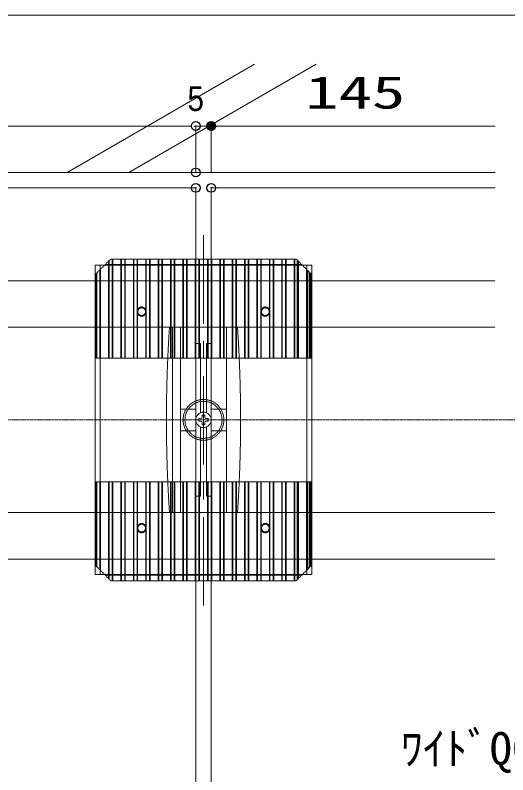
# Model space of a CAD drawing. Units: millimetres, scale not verified. Extents: x -12715 to 12220, y -3398 to 4210.
# Drawn here: x -3621.6 to -3462.3, y 3350.2 to 3595.8 of the extents above; entities that cross this region are included whole.
import ezdxf
from ezdxf.enums import TextEntityAlignment as Align

# ---------------------------------------------------------------- set-up
doc = ezdxf.new("R2010")
doc.units = ezdxf.units.MM
doc.header["$LTSCALE"] = 5.7
doc.header["$PDMODE"] = 32
doc.header["$PDSIZE"] = 2.85
doc.linetypes.add('CHAIN1', pattern=[8, 5, -1, 1, -1])
doc.linetypes.add('DASHED1', pattern=[1.8, 1.2, -0.6])
for name, color, linetype, lineweight in [('0-0_図枠', 7, 'Continuous', 9), ('0-1_デッキ', 7, 'Continuous', 9), ('0-2_文字', 4, 'Continuous', 9), ('0-3_寸法', 7, 'Continuous', 9), ('0-4_一般', 4, 'Continuous', 9), ('0-5_根太', 4, 'Continuous', 9), ('0-7_0', 7, 'Continuous', 9), ('0-A_WQCS', 4, 'Continuous', 9), ('0-B_束', 4, 'Continuous', 9)]:
    doc.layers.add(name, color=color, linetype=linetype, lineweight=lineweight)
doc.layers.add('0-8_DEFPOINTS', color=7, linetype='Continuous')
doc.styles.add('Osaka', font='')
doc.styles.add('ＭＳ ゴシック', font='')
doc.styles.get('Osaka').set_extended_font_data('Osaka')
doc.styles.get('ＭＳ ゴシック').set_extended_font_data('MS Gothic')

# ---------------------------------------------------------------- blocks, each defined once
blk = doc.blocks.new('_DOT')
at = {"layer": '0-7_0'}
for p, q in [((-20, 0), (-40, 0)), ((-10, 0), (10, 0))]:
    blk.add_line(p, q, dxfattribs=at)
blk = doc.blocks.new('グループ-222-1')
at = {"layer": '0-5_根太', "linetype": 'DASHED1'}
for p, q in [((-158832.2, 23598.7), (-149356.7, 23598.7)), ((-158832.2, 22998.7), (-149356.7, 22998.7)), ((-158832.2, 20598.7), (-149356.7, 20598.7)), ((-158832.2, 19998.7), (-149356.7, 19998.7))]:
    blk.add_line(p, q, dxfattribs=at)
at = {"layer": '0-5_根太', "linetype": 'CHAIN1'}
blk.add_line((-159793.2, 21798.7), (-125793.2, 21798.7), dxfattribs=at)
blk = doc.blocks.new('グループ-321-1')
at = {"layer": '0-A_WQCS'}
blk.add_line((16, -39.2), (16, -62.5), dxfattribs=at)
for points in [[(-39.2, -16), (-62.5, -16), (-62.5, 16), (-39.2, 16)], [(-16, 39.3), (-16, 62.5), (16, 62.5), (16, 39.3)], [(39.2, 16), (62.5, 16), (62.5, -16), (39.2, -16)], [(16, -62.5), (-16, -62.5), (-16, -39.2)]]:
    blk.add_lwpolyline(points, dxfattribs=at)
blk.add_circle((0, 0), 100, dxfattribs=at)
for centre, start, end in [((-39.2, 39.3), 270, 0), ((39.2, 39.3), 180, 270), ((-39.2, -39.2), 0, 90), ((39.2, -39.2), 90, 180)]:
    blk.add_arc(centre, 23.2, start, end, dxfattribs=at)
blk = doc.blocks.new('グループ-322-1')
at = {"layer": '0-A_WQCS'}
blk.add_blockref('グループ-321-1', (0, 0), dxfattribs=at)
blk = doc.blocks.new('グループ-323-1')
at = {"layer": '0-A_WQCS', "linetype": 'DASHED1'}
for p, q in [((440, 1200), (-440, 1200)), ((-400, 1193.3), (-400, -1193.3)), ((-299.7, 1200), (-299.7, -1200)), ((-99.7, 1200), (-99.7, 29.8)), ((99.7, 29.8), (99.7, 1200)), ((299.7, -1200), (299.7, 1200)), ((-99.7, 988.4), (-40, 988.4)), ((-40, 96), (-40, 988.4)), ((40, 988.4), (40, 96)), ((40, 988.4), (99.7, 988.4)), ((-99.7, 140), (-299.7, 140)), ((99.7, 140), (299.7, 140)), ((-99.7, -29.8), (-99.7, -1200)), ((-40, -988.4), (-40, -96)), ((40, -96), (40, -988.4)), ((99.7, -1200), (99.7, -29.8)), ((-99.7, -140), (-299.7, -140)), ((99.7, -140), (299.7, -140)), ((-40, -988.4), (-99.7, -988.4)), ((99.7, -988.4), (40, -988.4)), ((440, -1200), (-440, -1200))]:
    blk.add_line(p, q, dxfattribs=at)
at = {"layer": '0-A_WQCS'}
for p, q in [((-99.7, 1200), (100.3, 1200)), ((100.3, -1200), (-99.7, -1200))]:
    blk.add_line(p, q, dxfattribs=at)
at = {"layer": '0-A_WQCS', "linetype": 'DASHED1'}
for centre, start, end in [((17540, 0), 176.1817, 183.8183), ((-17540, 0), 0, 3.8183), ((-17540, 0), 356.1817, 0)]:
    blk.add_arc(centre, 18020, start, end, dxfattribs=at)
at = {"layer": '0-A_WQCS'}
blk.add_blockref('グループ-322-1', (0, 0), dxfattribs=at)
blk = doc.blocks.new('グループ-324-1')
at = {"layer": '0-A_WQCS'}
blk.add_blockref('グループ-323-1', (0, 0), dxfattribs=at)
blk = doc.blocks.new('WQCS2016平')
at = {"layer": '0-A_WQCS'}
blk.add_blockref('グループ-324-1', (0, 0), dxfattribs=at)
blk = doc.blocks.new('グループ-526-1')
at = {"layer": '0-B_束', "linetype": 'DASHED1'}
for p, q in [((-154532.2, 20998.7), (-151732.2, 20998.7)), ((-154532.2, 19918.7), (-154532.2, 20998.7)), ((-154520.2, 20998.7), (-154520.2, 19906.7)), ((-154512.2, 20998.7), (-154512.2, 19898.7)), ((-154472.2, 19858.7), (-154472.2, 20998.7)), ((-154464.2, 19850.7), (-154464.2, 20998.7)), ((-154360.2, 19746.7), (-154360.2, 20998.7)), ((-154352.2, 20998.7), (-154352.2, 19738.7)), ((-154312.2, 19718.7), (-154312.2, 20998.7)), ((-154304.2, 19718.7), (-154304.2, 20998.7)), ((-154200.2, 19718.7), (-154200.2, 20998.7)), ((-154192.2, 19718.7), (-154192.2, 20998.7)), ((-154152.2, 19718.7), (-154152.2, 20998.7)), ((-154144.2, 19718.7), (-154144.2, 20998.7)), ((-154040.2, 19718.7), (-154040.2, 20998.7)), ((-154032.2, 19718.7), (-154032.2, 20998.7)), ((-153992.2, 19718.7), (-153992.2, 20998.7)), ((-153984.2, 19718.7), (-153984.2, 20998.7)), ((-153880.2, 19718.7), (-153880.2, 20998.7)), ((-153872.2, 19718.7), (-153872.2, 20998.7)), ((-153832.2, 19718.7), (-153832.2, 20998.7)), ((-153824.2, 19718.7), (-153824.2, 20998.7)), ((-153720.2, 19718.7), (-153720.2, 20998.7)), ((-153712.2, 19718.7), (-153712.2, 20998.7)), ((-153672.2, 19718.7), (-153672.2, 20998.7)), ((-153664.2, 19718.7), (-153664.2, 20998.7)), ((-153560.2, 19718.7), (-153560.2, 20998.7)), ((-153552.2, 20998.7), (-153552.2, 19718.7)), ((-153512.2, 19718.7), (-153512.2, 20998.7)), ((-153504.2, 19718.7), (-153504.2, 20998.7)), ((-153400.2, 19718.7), (-153400.2, 20998.7)), ((-153392.2, 19718.7), (-153392.2, 20998.7)), ((-153352.2, 19718.7), (-153352.2, 20998.7)), ((-153344.2, 19718.7), (-153344.2, 20998.7)), ((-153240.2, 19718.7), (-153240.2, 20998.7)), ((-153232.2, 19718.7), (-153232.2, 20998.7)), ((-153192.2, 19718.7), (-153192.2, 20998.7)), ((-153184.2, 19718.7), (-153184.2, 20998.7)), ((-153080.2, 19718.7), (-153080.2, 20998.7)), ((-153072.2, 19718.7), (-153072.2, 20998.7)), ((-153032.2, 19718.7), (-153032.2, 20998.7)), ((-153024.2, 19718.7), (-153024.2, 20998.7)), ((-152920.2, 19718.7), (-152920.2, 20998.7)), ((-152912.2, 19718.7), (-152912.2, 20998.7)), ((-152872.2, 19718.7), (-152872.2, 20998.7)), ((-152864.2, 19718.7), (-152864.2, 20998.7)), ((-152760.2, 19718.7), (-152760.2, 20998.7)), ((-152752.2, 19718.7), (-152752.2, 20998.7)), ((-152712.2, 19718.7), (-152712.2, 20998.7)), ((-152704.2, 19718.7), (-152704.2, 20998.7)), ((-152600.2, 19718.7), (-152600.2, 20998.7)), ((-152592.2, 19718.7), (-152592.2, 20998.7)), ((-152552.2, 19718.7), (-152552.2, 20998.7)), ((-152544.2, 19718.7), (-152544.2, 20998.7)), ((-152440.2, 19718.7), (-152440.2, 20998.7)), ((-152432.2, 19718.7), (-152432.2, 20998.7)), ((-152392.2, 19718.7), (-152392.2, 20998.7)), ((-152384.2, 19718.7), (-152384.2, 20998.7)), ((-152280.2, 19718.7), (-152280.2, 20998.7)), ((-152272.2, 19718.7), (-152272.2, 20998.7)), ((-152232.2, 19718.7), (-152232.2, 20998.7)), ((-152224.2, 19718.7), (-152224.2, 20998.7)), ((-152120.2, 19718.7), (-152120.2, 20998.7)), ((-152112.2, 19718.7), (-152112.2, 20998.7)), ((-152072.2, 19718.7), (-152072.2, 20998.7)), ((-152064.2, 19718.7), (-152064.2, 20998.7)), ((-151960.2, 19718.7), (-151960.2, 20998.7)), ((-151952.2, 19718.7), (-151952.2, 20998.7)), ((-151920.2, 19730.7), (-151920.2, 20998.7)), ((-151912.2, 20998.7), (-151912.2, 19738.7)), ((-151904.2, 20998.7), (-151904.2, 19746.7)), ((-151800.2, 20998.7), (-151800.2, 19850.7)), ((-151792.2, 20998.7), (-151792.2, 19858.7)), ((-151784.2, 20998.7), (-151784.2, 19866.7)), ((-151760.2, 20998.7), (-151760.2, 19890.7)), ((-151752.2, 20998.7), (-151752.2, 19898.7)), ((-151744.2, 20998.7), (-151744.2, 19906.7)), ((-151732.2, 20998.7), (-151732.2, 19918.7)), ((-154332.2, 19718.7), (-154532.2, 19918.7)), ((-151732.2, 19918.7), (-151932.2, 19718.7)), ((-154402.3, 19788.8), (-151862.2, 19788.8)), ((-151932.2, 19718.7), (-154332.2, 19718.7))]:
    blk.add_line(p, q, dxfattribs=at)
for centre in [(-153932.2, 20398.7), (-152332.2, 20398.7)]:
    blk.add_circle(centre, 49.9, dxfattribs=at)
blk = doc.blocks.new('グループ-527-1')
at = {"layer": '0-B_束', "linetype": 'DASHED1'}
for p, q in [((-154332.2, 23878.7), (-154532.2, 23678.7)), ((-151932.2, 23878.7), (-154332.2, 23878.7)), ((-154312.2, 23878.7), (-154312.2, 22598.7)), ((-154304.2, 23878.7), (-154304.2, 22598.7)), ((-154200.2, 23878.7), (-154200.2, 22598.7)), ((-154192.2, 23878.7), (-154192.2, 22598.7)), ((-154152.2, 23878.7), (-154152.2, 22598.7)), ((-154144.2, 23878.7), (-154144.2, 22598.7)), ((-154040.2, 23878.7), (-154040.2, 22598.7)), ((-154032.2, 23878.7), (-154032.2, 22598.7)), ((-153992.2, 23878.7), (-153992.2, 22598.7)), ((-153984.2, 23878.7), (-153984.2, 22598.7)), ((-153880.2, 23878.7), (-153880.2, 22598.7)), ((-153872.2, 23878.7), (-153872.2, 22598.7)), ((-153832.2, 23878.7), (-153832.2, 22598.7)), ((-153824.2, 23878.7), (-153824.2, 22598.7)), ((-153720.2, 23878.7), (-153720.2, 22598.7)), ((-153712.2, 23878.7), (-153712.2, 22598.7)), ((-153672.2, 23878.7), (-153672.2, 22598.7)), ((-153664.2, 23878.7), (-153664.2, 22598.7)), ((-153560.2, 23878.7), (-153560.2, 22598.7)), ((-153552.2, 22598.7), (-153552.2, 23878.7)), ((-153512.2, 23878.7), (-153512.2, 22598.7)), ((-153504.2, 23878.7), (-153504.2, 22598.7)), ((-153400.2, 23878.7), (-153400.2, 22598.7)), ((-153392.2, 23878.7), (-153392.2, 22598.7)), ((-153352.2, 23878.7), (-153352.2, 22598.7)), ((-153344.2, 23878.7), (-153344.2, 22598.7)), ((-153240.2, 23878.7), (-153240.2, 22598.7)), ((-153232.2, 23878.7), (-153232.2, 22598.7)), ((-153192.2, 23878.7), (-153192.2, 22598.7)), ((-153184.2, 23878.7), (-153184.2, 22598.7)), ((-153080.2, 23878.7), (-153080.2, 22598.7)), ((-153072.2, 23878.7), (-153072.2, 22598.7)), ((-153032.2, 23878.7), (-153032.2, 22598.7)), ((-153024.2, 23878.7), (-153024.2, 22598.7)), ((-152920.2, 23878.7), (-152920.2, 22598.7)), ((-152912.2, 23878.7), (-152912.2, 22598.7)), ((-152872.2, 23878.7), (-152872.2, 22598.7)), ((-152864.2, 23878.7), (-152864.2, 22598.7)), ((-152760.2, 23878.7), (-152760.2, 22598.7)), ((-152752.2, 23878.7), (-152752.2, 22598.7)), ((-152712.2, 23878.7), (-152712.2, 22598.7)), ((-152704.2, 23878.7), (-152704.2, 22598.7)), ((-152600.2, 23878.7), (-152600.2, 22598.7)), ((-152592.2, 23878.7), (-152592.2, 22598.7)), ((-152552.2, 23878.7), (-152552.2, 22598.7)), ((-152544.2, 23878.7), (-152544.2, 22598.7)), ((-152440.2, 23878.7), (-152440.2, 22598.7)), ((-152432.2, 23878.7), (-152432.2, 22598.7)), ((-152392.2, 23878.7), (-152392.2, 22598.7)), ((-152384.2, 23878.7), (-152384.2, 22598.7)), ((-152280.2, 23878.7), (-152280.2, 22598.7)), ((-152272.2, 23878.7), (-152272.2, 22598.7)), ((-152232.2, 23878.7), (-152232.2, 22598.7)), ((-152224.2, 23878.7), (-152224.2, 22598.7)), ((-152120.2, 23878.7), (-152120.2, 22598.7)), ((-152112.2, 23878.7), (-152112.2, 22598.7)), ((-152072.2, 23878.7), (-152072.2, 22598.7)), ((-152064.2, 23878.7), (-152064.2, 22598.7)), ((-151960.2, 23878.7), (-151960.2, 22598.7)), ((-151952.2, 23878.7), (-151952.2, 22598.7)), ((-151732.2, 23678.7), (-151932.2, 23878.7)), ((-154402.3, 23808.6), (-151862.2, 23808.6)), ((-154360.2, 23850.7), (-154360.2, 22598.7)), ((-154352.2, 22598.7), (-154352.2, 23858.7)), ((-151920.2, 23866.7), (-151920.2, 22598.7)), ((-151912.2, 22598.7), (-151912.2, 23858.7)), ((-151904.2, 22598.7), (-151904.2, 23850.7)), ((-154532.2, 23678.7), (-154532.2, 22598.7)), ((-154520.2, 22598.7), (-154520.2, 23690.7)), ((-154512.2, 22598.7), (-154512.2, 23698.7)), ((-154472.2, 23738.7), (-154472.2, 22598.7)), ((-154464.2, 23746.7), (-154464.2, 22598.7)), ((-151800.2, 22598.7), (-151800.2, 23746.7)), ((-151792.2, 22598.7), (-151792.2, 23738.7)), ((-151784.2, 22598.7), (-151784.2, 23730.7)), ((-151760.2, 22598.7), (-151760.2, 23706.7)), ((-151752.2, 22598.7), (-151752.2, 23698.7)), ((-151744.2, 22598.7), (-151744.2, 23690.7)), ((-151732.2, 22598.7), (-151732.2, 23678.7)), ((-154532.2, 22598.7), (-151732.2, 22598.7))]:
    blk.add_line(p, q, dxfattribs=at)
for centre in [(-153932.2, 23198.7), (-152332.2, 23198.7)]:
    blk.add_circle(centre, 49.9, dxfattribs=at)
blk = doc.blocks.new('グループ-528-1')
at = {"layer": '0-B_束', "linetype": 'DASHED1'}
for p, q in [((-154468.2, 23798.7), (-154468.2, 19798.7)), ((-151852.2, 23798.7), (-154412.2, 23798.7)), ((-151796.2, 23798.7), (-151796.2, 19798.7))]:
    blk.add_line(p, q, dxfattribs=at)
blk.add_lwpolyline([(-151852.2, 23798.7), (-151732.2, 23798.7), (-151732.2, 19798.7), (-151852.2, 19798.7), (-154412.2, 19798.7), (-154532.2, 19798.7), (-154532.2, 23798.7), (-154412.2, 23798.7)], dxfattribs=at)
for centre, radius in [((-153932.2, 23198.7), 60), ((-152332.2, 23198.7), 60), ((-153132.2, 21798.7), 264), ((-153132.2, 21798.7), 264), ((-153132.2, 21798.7), 240), ((-153932.2, 20398.7), 60), ((-152332.2, 20398.7), 60)]:
    blk.add_circle(centre, radius, dxfattribs=at)
at = {"layer": '0-B_束'}
for name in ['グループ-527-1', 'グループ-526-1']:
    blk.add_blockref(name, (0, 0), dxfattribs=at)

msp = doc.modelspace()

# ---------------------------------------------------------------- hatches: boundary and pattern name
at = {"layer": '0-3_寸法'}
msp.add_hatch(color=256, dxfattribs=at).paths.add_polyline_path([(-3556.967, 3559.968, 1), (-3559.471, 3559.968, 1)])

# ---------------------------------------------------------------- linework, layer by layer
at = {"layer": '0-0_図枠', "color": 5}
msp.add_lwpolyline([(-3781.016, 3595.811), (-1781.016, 3595.811), (-1781.016, 2295.811), (-3781.016, 2295.811)], close=True, dxfattribs=at)
at = {"layer": '0-1_デッキ'}
for p, q in [((-3708.219, 3539.968), (-3563.219, 3539.968)), ((-3563.219, 3054.968), (-3563.219, 3539.968)), ((-3558.219, 2974.968), (-3558.219, 3539.968)), ((-3558.219, 3539.968), (-3466.333, 3539.968))]:
    msp.add_line(p, q, dxfattribs=at)
at = {"layer": '0-3_寸法'}
for p, q in [((-3705.715, 3559.968), (-3565.723, 3559.968)), ((-3565.723, 3559.968), (-3568.226, 3559.968)), ((-3563.219, 3544.968), (-3563.219, 3559.968)), ((-3563.219, 3549.968), (-3563.219, 3559.968)), ((-3563.219, 3559.968), (-3558.219, 3559.968)), ((-3558.219, 3544.968), (-3558.219, 3559.968)), ((-3555.715, 3559.968), (-3553.211, 3559.968))]:
    msp.add_line(p, q, dxfattribs=at)
at = {"layer": '0-3_寸法', "color": 4}
msp.add_line((-3558.219, 3559.968), (-3466.333, 3559.968), dxfattribs=at)
msp.add_circle((-3558.219, 3559.968), 1.252, dxfattribs=at)
at = {"layer": '0-4_一般'}
for p, q in [((-3544.251, 3579.968), (-3604.873, 3544.968)), ((-3524.251, 3579.968), (-3584.873, 3544.968))]:
    msp.add_line(p, q, dxfattribs=at)
at = {"layer": '0-4_一般', "linetype": 'CHAIN1'}
msp.add_line((-3560.72, 3404.968), (-3560.72, 3524.968), dxfattribs=at)
at = {"layer": '0-4_一般', "color": 3}
msp.add_lwpolyline([(-3466.333, 3544.968), (-3713.219, 3544.968), (-3713.219, 2974.968)], dxfattribs=at)
at = {"layer": '0-8_DEFPOINTS'}
for p in [(-3563.219, 3559.968), (-3558.219, 3559.968), (-3563.219, 3544.968), (-3563.219, 3539.968), (-3558.219, 3539.968)]:
    msp.add_point(p, dxfattribs=at)

# ---------------------------------------------------------------- block references
at = {"layer": '0-3_寸法', "xscale": 0.06259308, "yscale": 0.06259308}
msp.add_blockref('_DOT', (-3563.219, 3559.968), dxfattribs=at)
msp.add_blockref('_DOT', (-3563.219, 3559.968), dxfattribs=at)
at = {"layer": '0-3_寸法', "xscale": 0.06259308, "yscale": 0.06259308, "rotation": 180}
msp.add_blockref('_DOT', (-3558.219, 3559.968), dxfattribs=at)
at = {"layer": '0-5_根太', "xscale": 0.025, "yscale": 0.025}
msp.add_blockref('グループ-222-1', (267.586, 2920), dxfattribs=at)
at = {"layer": '0-A_WQCS', "xscale": 0.025, "yscale": 0.025}
msp.add_blockref('WQCS2016平', (-3560.72, 3464.968), dxfattribs=at)
at = {"layer": '0-B_束', "xscale": 0.025, "yscale": 0.025}
msp.add_blockref('グループ-528-1', (267.586, 2920), dxfattribs=at)

# ---------------------------------------------------------------- texts
at = {"layer": '0-2_文字', "style": 'ＭＳ ゴシック'}
msp.add_text('ﾜｲﾄﾞQCS(ｶﾞﾗｽ繊維入ﾎﾟﾘｶｰﾎﾞﾈｰﾄ)', height=10.56, dxfattribs=at).set_placement((-3496.939, 3350.283), align=Align.BOTTOM_LEFT)
at = {"layer": '0-3_寸法', "color": 4, "style": 'ＭＳ ゴシック', "width": 1.5}
msp.add_text('145', height=10.56, dxfattribs=at).set_placement((-3527.767, 3562.43), align=Align.BOTTOM_LEFT)
at = {"layer": '0-3_寸法', "style": 'Osaka', "width": 0.9}
msp.add_text('5', height=7.918, dxfattribs=at).set_placement((-3565.89, 3562.468), align=Align.BOTTOM_LEFT)

doc.saveas('drawing.dxf')
